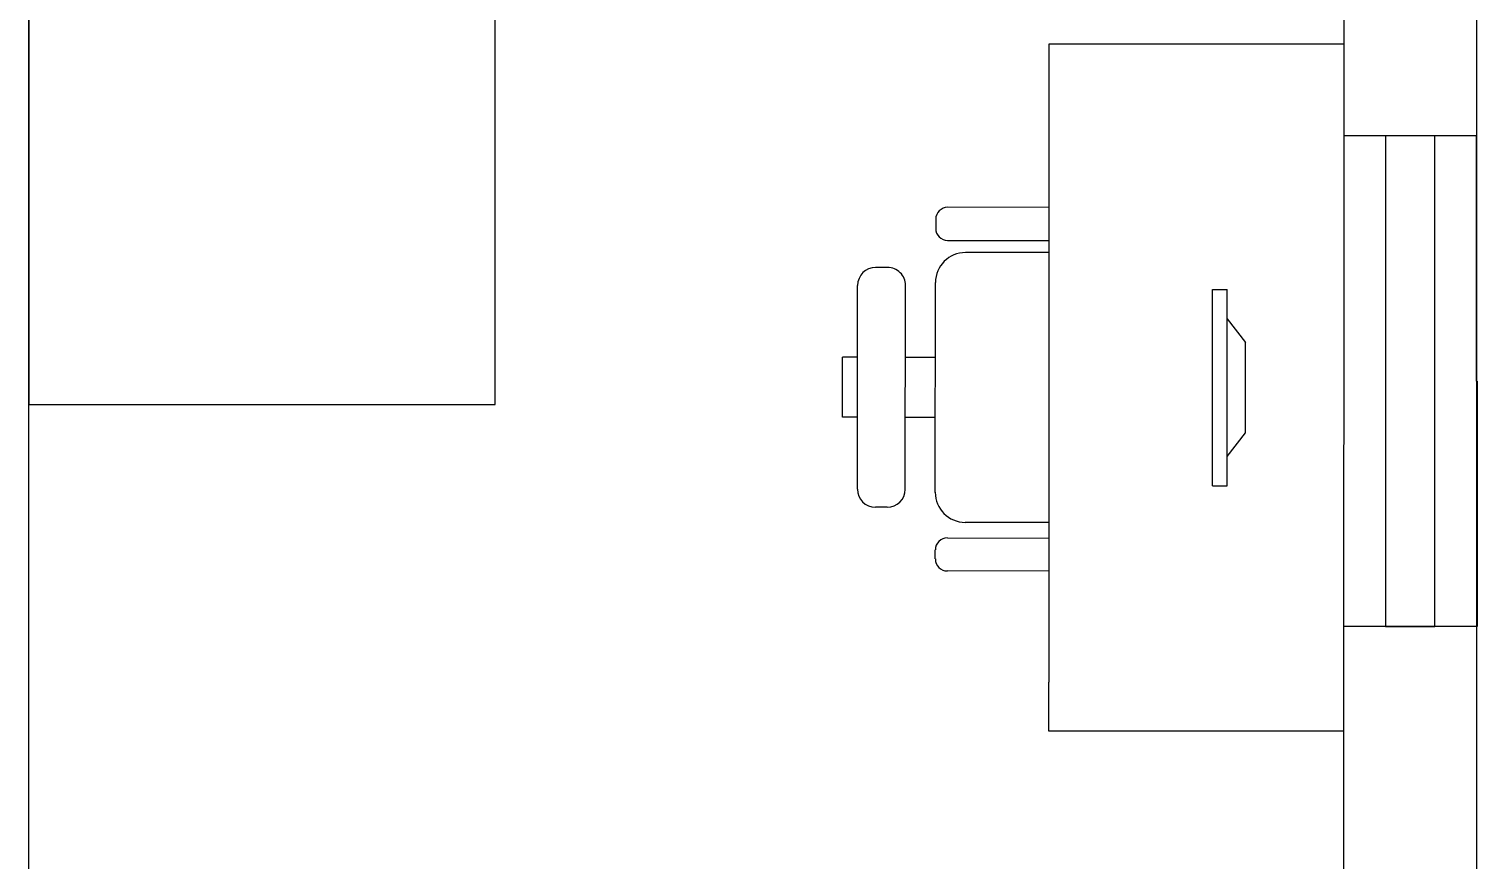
# Model space of a CAD drawing. Header units: inches. Extents: x -902 to 12417, y -2973 to 6117.
# Drawn here: x 7639 to 7934.2, y -1428.8 to -1259.4 of the extents above; entities that cross this region are included whole.
import ezdxf

# ---------------------------------------------------------------- set-up
doc = ezdxf.new("R2010")
doc.units = ezdxf.units.IN
doc.header["$MEASUREMENT"] = 0
doc.layers.add('ARREDI_attrezzature', color=175, linetype='Continuous')
doc.layers.add('Layer1', color=1, linetype='Continuous')

msp = doc.modelspace()

# ---------------------------------------------------------------- linework, layer by layer
for p, q in [((7823.84, -1298.22), (7823.84, -1300.07)), ((7846.93, -1295.8), (7826.29, -1295.78)), ((7826.28, -1302.51), (7846.93, -1302.53)), ((7846.93, -1305), (7829.91, -1304.99)), ((7814.02, -1308.02), (7811.6, -1308.02)), ((7807.89, -1353.24), (7807.93, -1311.69)), ((7817.64, -1353.25), (7817.68, -1311.7)), ((7823.75, -1353.87), (7823.8, -1311.09)), ((7880.23, -1352.53), (7880.24, -1312.53)), ((7880.24, -1312.53), (7883.28, -1312.53)), ((7883.27, -1352.53), (7883.28, -1312.53)), ((7883.28, -1318.51), (7886.97, -1323.31)), ((7886.97, -1341.75), (7886.97, -1323.31)), ((7804.84, -1338.57), (7804.86, -1326.35)), ((7807.91, -1326.35), (7804.86, -1326.35)), ((7823.78, -1326.37), (7817.67, -1326.36)), ((7807.9, -1338.57), (7804.84, -1338.57)), ((7823.77, -1338.59), (7817.66, -1338.58)), ((7883.28, -1346.55), (7886.97, -1341.75)), ((7880.23, -1352.53), (7883.27, -1352.53)), ((7813.97, -1356.91), (7811.55, -1356.91)), ((7846.93, -1360), (7829.85, -1359.99)), ((7826.22, -1363.16), (7846.93, -1363.18)), ((7823.77, -1367.44), (7823.77, -1365.6)), ((7846.93, -1369.91), (7826.21, -1369.89))]:
    msp.add_line(p, q)
for centre, radius, start, end in [((7826.29, -1298.22), 2.44, 89.9398, 179.9398), ((7826.29, -1300.07), 2.44, 179.9398, 269.9398), ((7829.91, -1311.1), 6.11, 89.9398, 179.9398), ((7811.6, -1311.69), 3.67, 89.9398, 179.9398), ((7814.02, -1311.69), 3.67, 359.9398, 89.9398), ((7811.55, -1353.24), 3.67, 179.9398, 269.9398), ((7813.97, -1353.25), 3.67, 269.9398, 359.9398), ((7829.86, -1353.87), 6.11, 179.9398, 269.9398), ((7826.22, -1365.6), 2.44, 89.9398, 179.9398), ((7826.22, -1367.45), 2.44, 179.9398, 269.9398)]:
    msp.add_arc(centre, radius, start, end)
at = {"layer": 'ARREDI_attrezzature'}
for p, q in [((7639.04, -1145.98), (7639.04, -1335.98)), ((7639.04, -1145.98), (7639.04, -1335.98)), ((7734.04, -1335.98), (7734.04, -1182.31)), ((7734.04, -1335.98), (7734.04, -1182.31)), ((7639.04, -1335.98), (7734.04, -1335.98)), ((7639.04, -1335.98), (7734.04, -1335.98))]:
    msp.add_line(p, q, dxfattribs=at)
at = {"layer": 'Layer1'}
for p, q in [((7934.06, -1118.6), (7934.06, -2191.76)), ((7639.04, -1516.47), (7639.04, -1145.98)), ((7907.05, -1146.05), (7906.77, -2241.3)), ((7906.93, -1262.53), (7846.93, -1262.53)), ((7846.93, -1262.53), (7846.93, -1382.53)), ((7934.06, -1281.19), (7907.04, -1281.19)), ((7920.55, -1281.19), (7915.55, -1281.19)), ((7915.55, -1281.19), (7915.55, -1381.19)), ((7925.55, -1381.19), (7925.55, -1281.19)), ((7934.06, -1331.19), (7934.06, -1281.19)), ((7934.18, -1331.19), (7934.18, -1381.19)), ((7934.18, -1381.19), (7907.04, -1381.19)), ((7915.55, -1381.19), (7925.55, -1381.19)), ((7846.93, -1382.53), (7846.93, -1392.53)), ((7846.93, -1402.53), (7846.93, -1392.53)), ((7907.04, -1402.53), (7846.93, -1402.53))]:
    msp.add_line(p, q, dxfattribs=at)

doc.saveas('drawing.dxf')
